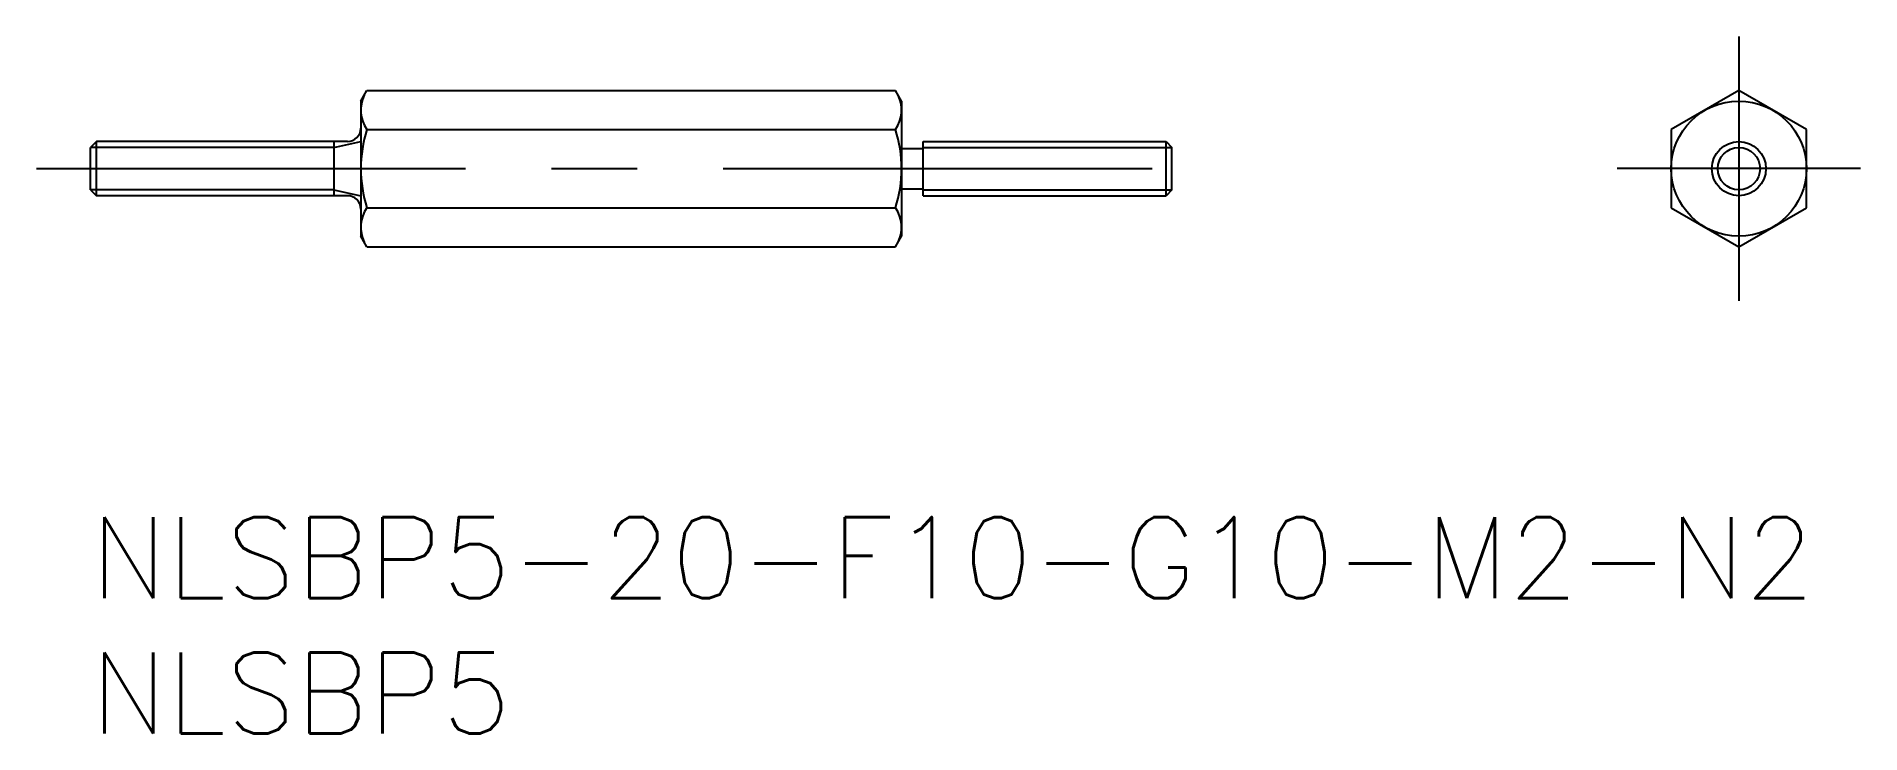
# Model space of a CAD drawing. Extents: x -2 to 65.5, y -8 to 17.8.
import ezdxf

# ---------------------------------------------------------------- set-up
doc = ezdxf.new("R2010")
doc.units = 0
doc.header["$LTSCALE"] = 0.5
doc.linetypes.add('CENTER', pattern=[50.8, 31.75, -6.35, 6.35, -6.35])
for name, color, linetype in [('MSM_CENTER', 1, 'CENTER'), ('MSM_CONTINUOUS', 7, 'CONTINUOUS'), ('MSM_NARROW', 5, 'CONTINUOUS'), ('MSM_PART_NUMBER', 7, 'CONTINUOUS')]:
    doc.layers.add(name, color=color, linetype=linetype)
doc.styles.get("Standard").update_dxf_attribs({"font": 'txt.shx', "height": 3, "bigfont": 'bigfont.shx'})

# ---------------------------------------------------------------- blocks, each defined once
blk = doc.blocks.new('*U4')
at = {"layer": 'MSM_PART_NUMBER'}
blk.add_text('NLSBP5-20-F10-G10-M2-N2', height=3, dxfattribs=at).set_placement((0, -3))
blk = doc.blocks.new('*U5')
at = {"layer": 'MSM_PART_NUMBER'}
blk.add_text('NLSBP5', height=3, dxfattribs=at).set_placement((0, -8))

msp = doc.modelspace()

# ---------------------------------------------------------------- linework, layer by layer
at = {"layer": 'MSM_CENTER'}
for p, q in [((60.971, 17.774), (60.971, 8)), ((-2, 12.887), (42, 12.887)), ((65.471, 12.887), (56.471, 12.887))]:
    msp.add_line(p, q, dxfattribs=at)
at = {"layer": 'MSM_CONTINUOUS'}
for p, q in [((10, 15.387), (10.223, 15.774)), ((10.223, 15.774), (29.777, 15.774)), ((30, 15.387), (29.777, 15.774)), ((60.971, 15.774), (58.471, 14.33)), ((63.471, 14.33), (60.971, 15.774)), ((10, 15.387), (10, 10.387)), ((30, 15.387), (30, 10.387)), ((10.223, 14.33), (29.777, 14.33)), ((58.471, 14.33), (58.471, 11.443)), ((63.471, 11.443), (63.471, 14.33)), ((0.216, 13.887), (0, 13.67)), ((0, 12.103), (0, 13.67)), ((9.5, 13.887), (0.216, 13.887)), ((0.216, 11.887), (0.216, 13.887)), ((9, 13.887), (9, 11.887)), ((30, 13.637), (30.8, 13.637)), ((30.8, 13.887), (39.783, 13.887)), ((30.8, 11.887), (30.8, 13.887)), ((39.783, 11.887), (39.783, 13.887)), ((39.783, 13.887), (40, 13.67)), ((40, 12.103), (40, 13.67)), ((0, 12.103), (0.216, 11.887)), ((9.5, 11.887), (0.216, 11.887)), ((30, 12.137), (30.8, 12.137)), ((30.8, 11.887), (39.783, 11.887)), ((40, 12.103), (39.783, 11.887)), ((10.223, 11.443), (29.777, 11.443)), ((58.471, 11.443), (60.971, 10)), ((60.971, 10), (63.471, 11.443)), ((10.223, 10), (10, 10.387)), ((29.777, 10), (30, 10.387)), ((10.223, 10), (29.777, 10))]:
    msp.add_line(p, q, dxfattribs=at)
for radius in [2.5, 1]:
    msp.add_circle((60.971, 12.887), radius, dxfattribs=at)
for centre, radius, start, end in [((11.278, 15.052), 1.278, 154.38425, 214.38425), ((28.722, 15.052), 1.278, 325.61575, 25.61575), ((9.5, 14.387), 0.5, 270, 0), ((14.777, 12.887), 4.777, 162.41205, 197.58795), ((25.223, 12.887), 4.777, 342.41205, 17.58795), ((9.5, 11.387), 0.5, 0, 90), ((11.278, 10.722), 1.278, 145.61575, 205.61575), ((28.722, 10.722), 1.278, 334.38425, 34.38425)]:
    msp.add_arc(centre, radius, start, end, dxfattribs=at)
at = {"layer": 'MSM_NARROW'}
for p, q in [((9, 13.67), (0, 13.67)), ((9, 13.67), (10, 13.887)), ((30.8, 13.67), (40, 13.67)), ((9, 12.103), (0, 12.103)), ((9, 12.103), (10, 11.887)), ((30.8, 12.103), (40, 12.103))]:
    msp.add_line(p, q, dxfattribs=at)
msp.add_circle((60.971, 12.887), 0.783, dxfattribs=at)

# ---------------------------------------------------------------- block references
at = {"layer": 'MSM_CONTINUOUS'}
for name in ['*U4', '*U5']:
    msp.add_blockref(name, (0, 0), dxfattribs=at)

doc.saveas('drawing.dxf')
